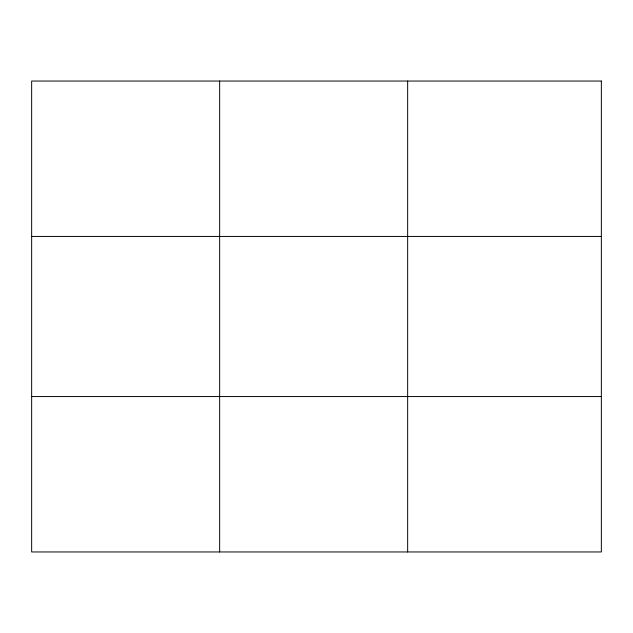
<?xml version="1.0" encoding="UTF-8"?>
<svg xmlns="http://www.w3.org/2000/svg" width="633" height="633" viewBox="0 0 633 633"><rect width="100%" height="100%" fill="white"/><g stroke="black" fill="none" stroke-linecap="round" stroke-linejoin="round"><path stroke-width="0.95" d="M219.651 551.96L219.651 81.04M407.652 551.96L407.652 81.04M31.65 236.441L601.35 236.441M31.65 396.559L601.35 396.559M601.35 81.04L601.35 551.96L31.65 551.96L31.65 81.04L601.35 81.04"/></g></svg>
